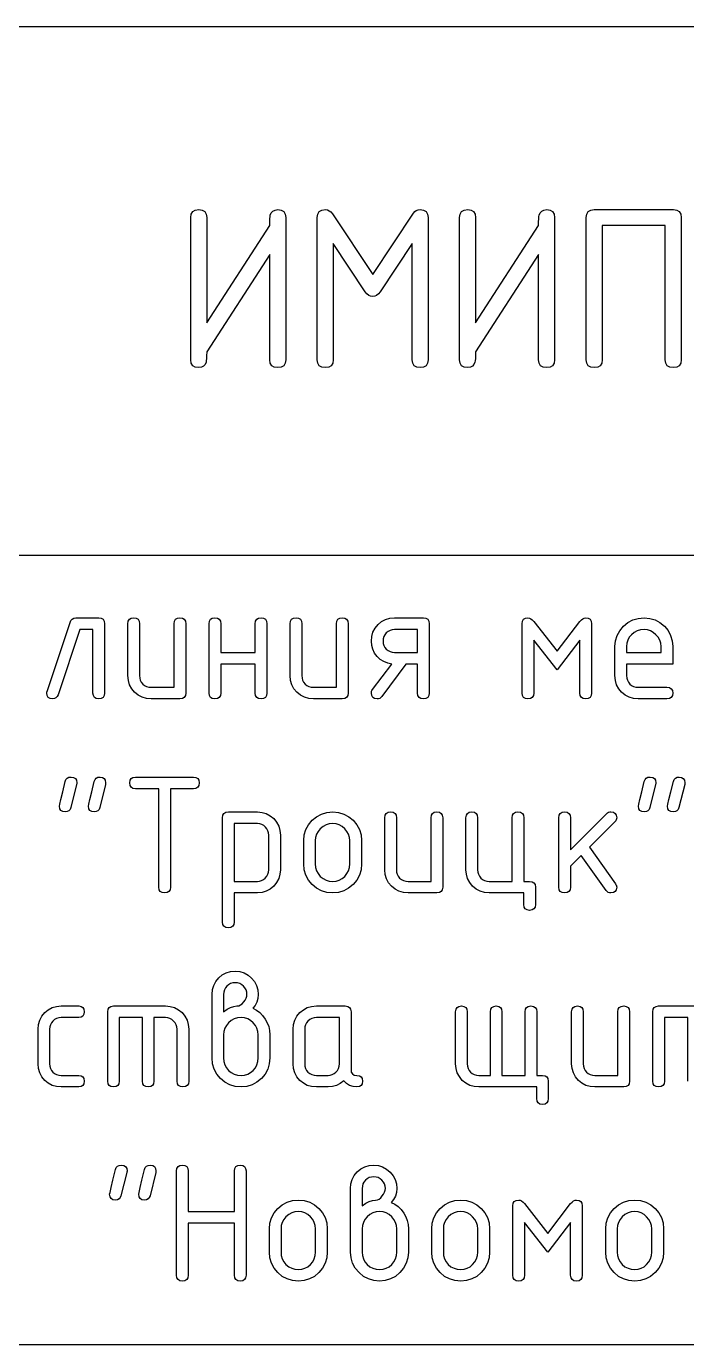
# Model space of a CAD drawing. Header units: millimetres. Extents: x 1 to 1188, y 1 to 840.
# Drawn here: x 1084.31 to 1096.83, y 35.69 to 60.71 of the extents above; entities that cross this region are included whole.
import ezdxf

# ---------------------------------------------------------------- set-up
doc = ezdxf.new("R2010")
doc.units = ezdxf.units.MM
doc.layers.add('GEOMETRY', color=7, linetype='Continuous')
doc.layers.add('TEXT_OUTLINE', color=7, linetype='Continuous')

msp = doc.modelspace()

# ---------------------------------------------------------------- linework, layer by layer
at = {"layer": 'GEOMETRY'}
for points in [[(999.815, 60.714), (1184.79, 60.714)], [(1087.425, 54.385), (1087.425, 57.086)], [(1087.728, 57.086), (1087.728, 55.085), (1088.924, 56.937)], [(1089.227, 57.086), (1089.227, 54.385)], [(1089.826, 54.385), (1089.826, 57.086)], [(1090.113, 57.157), (1090.879, 56.005), (1091.651, 57.169)], [(1091.927, 57.086), (1091.927, 54.385)], [(1092.526, 54.385), (1092.526, 57.086)], [(1092.829, 57.086), (1092.829, 55.085), (1094.025, 56.937)], [(1094.328, 57.086), (1094.328, 54.385)], [(1094.928, 54.385), (1094.928, 57.086)], [(1095.082, 57.235), (1096.581, 57.235)], [(1096.73, 57.086), (1096.73, 54.385)], [(1096.427, 54.385), (1096.427, 56.937), (1095.231, 56.937), (1095.231, 54.385)], [(1090.736, 55.675), (1090.13, 56.59), (1090.13, 54.385)], [(1091.629, 54.385), (1091.629, 56.59), (1091.017, 55.675)], [(1088.924, 54.385), (1088.924, 56.386), (1087.728, 54.534)], [(1094.025, 54.385), (1094.025, 56.386), (1092.829, 54.534)], [(999.815, 50.68), (1064.776, 50.68), (1184.79, 50.68)], [(1084.7, 48.093), (1085.136, 49.399)], [(1085.246, 49.487), (1085.681, 49.487)], [(1085.791, 49.377), (1085.791, 48.06)], [(1086.234, 48.391), (1086.234, 49.377)], [(1086.454, 49.377), (1086.454, 48.391)], [(1086.675, 48.17), (1087.11, 48.17), (1087.11, 49.377)], [(1087.331, 49.377), (1087.331, 48.06)], [(1087.773, 48.06), (1087.773, 49.377)], [(1087.994, 49.377), (1087.994, 48.831), (1088.65, 48.831), (1088.65, 49.377)], [(1088.87, 49.377), (1088.87, 48.06)], [(1089.313, 48.391), (1089.313, 49.377)], [(1089.533, 49.377), (1089.533, 48.391)], [(1089.754, 48.17), (1090.189, 48.17), (1090.189, 49.377)], [(1090.41, 49.377), (1090.41, 48.06)], [(1091.293, 49.487), (1091.839, 49.487)], [(1091.949, 49.377), (1091.949, 48.06)], [(1093.712, 48.06), (1093.712, 49.377)], [(1093.933, 49.421), (1094.374, 48.854), (1094.809, 49.421)], [(1095.03, 49.377), (1095.03, 48.06)], [(1085.571, 48.06), (1085.571, 49.267), (1085.323, 49.267), (1084.91, 48.027)], [(1091.293, 48.831), (1091.729, 48.831), (1091.729, 49.267), (1091.293, 49.267)], [(1094.374, 48.501), (1093.933, 49.063), (1093.933, 48.06)], [(1094.809, 48.06), (1094.809, 49.063), (1094.374, 48.501)], [(1095.474, 48.391), (1095.474, 48.942)], [(1095.694, 48.942), (1095.694, 48.831), (1096.35, 48.831), (1096.35, 48.942)], [(1096.571, 48.942), (1096.571, 48.611), (1095.694, 48.611)], [(1087.994, 48.611), (1087.994, 48.06)], [(1088.65, 48.06), (1088.65, 48.611), (1087.994, 48.611)], [(1090.874, 48.126), (1091.243, 48.611)], [(1091.729, 48.06), (1091.729, 48.611), (1091.508, 48.611), (1091.051, 47.994)], [(1095.694, 48.611), (1095.694, 48.391)], [(1095.915, 48.17), (1096.46, 48.17)], [(1087.221, 47.95), (1086.675, 47.95)], [(1090.299, 47.95), (1089.754, 47.95)], [(1096.46, 47.95), (1095.915, 47.95)], [(1085.26, 46.328), (1085.15, 45.887)], [(1085.811, 46.356), (1085.811, 46.328), (1085.701, 45.887)], [(1086.378, 46.466), (1087.475, 46.466)], [(1096.245, 46.328), (1096.135, 45.887)], [(1096.796, 46.356), (1096.796, 46.328), (1096.686, 45.887)], [(1086.819, 44.377), (1086.819, 46.245), (1086.378, 46.245)], [(1087.475, 46.245), (1087.04, 46.245), (1087.04, 44.377)], [(1088.14, 45.804), (1088.691, 45.804)], [(1088.029, 43.715), (1088.029, 45.694)], [(1088.25, 45.584), (1088.25, 44.487), (1088.691, 44.487)], [(1088.691, 45.584), (1088.25, 45.584)], [(1091.108, 44.708), (1091.108, 45.694)], [(1091.329, 45.694), (1091.329, 44.708)], [(1091.549, 44.487), (1091.984, 44.487), (1091.984, 45.694)], [(1092.205, 45.694), (1092.205, 44.377)], [(1092.647, 44.708), (1092.647, 45.694)], [(1092.868, 45.694), (1092.868, 44.708)], [(1093.088, 44.487), (1093.524, 44.487), (1093.524, 45.694)], [(1093.744, 45.694), (1093.744, 44.487), (1093.855, 44.487)], [(1094.409, 44.377), (1094.409, 45.694)], [(1094.629, 45.082), (1095.318, 45.777)], [(1094.629, 45.694), (1094.629, 45.082)], [(1095.472, 45.617), (1094.993, 45.137), (1095.484, 44.437)], [(1088.906, 44.708), (1088.906, 45.363)], [(1089.126, 45.363), (1089.126, 44.708)], [(1089.569, 44.818), (1089.569, 45.259)], [(1089.789, 45.259), (1089.789, 44.818)], [(1090.445, 44.818), (1090.445, 45.259)], [(1090.666, 45.259), (1090.666, 44.818)], [(1095.307, 44.311), (1094.833, 44.978), (1094.629, 44.774), (1094.629, 44.377)], [(1093.965, 44.377), (1093.965, 44.046)], [(1088.691, 44.267), (1088.25, 44.267), (1088.25, 43.715)], [(1092.095, 44.267), (1091.549, 44.267)], [(1093.744, 44.046), (1093.744, 44.267), (1093.088, 44.267)], [(1087.829, 41.135), (1087.829, 42.342)], [(1088.05, 42.342), (1088.05, 42.011)], [(1084.97, 42.121), (1085.3, 42.121)], [(1085.96, 42.121), (1086.946, 42.121)], [(1089.81, 42.121), (1090.355, 42.121)], [(1096.302, 42.121), (1097.289, 42.121)], [(1085.3, 41.901), (1084.97, 41.901)], [(1085.85, 40.694), (1085.85, 42.011)], [(1086.511, 40.694), (1086.511, 41.901), (1086.07, 41.901), (1086.07, 40.694)], [(1086.946, 41.901), (1086.726, 41.901), (1086.726, 40.694)], [(1090.245, 41.901), (1089.81, 41.901)], [(1090.245, 41.025), (1090.245, 41.901)], [(1090.466, 42.011), (1090.466, 40.914)], [(1092.451, 41.025), (1092.451, 42.011)], [(1092.671, 42.011), (1092.671, 41.025)], [(1092.892, 40.804), (1093.112, 40.804), (1093.112, 42.011)], [(1093.327, 42.011), (1093.327, 40.804), (1093.768, 40.804), (1093.768, 42.011)], [(1093.989, 42.011), (1093.989, 40.804), (1094.099, 40.804)], [(1094.652, 41.025), (1094.652, 42.011)], [(1094.873, 42.011), (1094.873, 41.025)], [(1095.093, 40.804), (1095.529, 40.804), (1095.529, 42.011)], [(1095.749, 42.011), (1095.749, 40.694)], [(1096.192, 40.694), (1096.192, 42.011)], [(1096.853, 40.694), (1096.853, 41.901), (1096.412, 41.901), (1096.412, 40.694)], [(1084.529, 41.025), (1084.529, 41.68)], [(1084.749, 41.68), (1084.749, 41.025)], [(1087.167, 40.694), (1087.167, 41.68)], [(1087.387, 41.68), (1087.387, 40.694)], [(1088.05, 41.576), (1088.05, 41.135)], [(1088.706, 41.135), (1088.706, 41.576)], [(1088.926, 41.576), (1088.926, 41.135)], [(1089.369, 41.025), (1089.369, 41.68)], [(1089.589, 41.68), (1089.589, 41.025)], [(1084.97, 40.804), (1085.3, 40.804)], [(1089.81, 40.804), (1090.03, 40.804)], [(1085.3, 40.584), (1084.97, 40.584)], [(1090.03, 40.584), (1089.81, 40.584)], [(1093.989, 40.584), (1092.892, 40.584)], [(1093.989, 40.363), (1093.989, 40.584)], [(1094.209, 40.694), (1094.209, 40.363)], [(1095.639, 40.584), (1095.093, 40.584)], [(1086.212, 38.962), (1086.102, 38.521)], [(1086.763, 38.99), (1086.763, 38.962), (1086.653, 38.521)], [(1087.157, 37.011), (1087.157, 38.99)], [(1087.378, 38.99), (1087.378, 38.218), (1088.254, 38.218), (1088.254, 38.99)], [(1088.474, 38.99), (1088.474, 37.011)], [(1090.458, 37.452), (1090.458, 38.659)], [(1090.678, 38.659), (1090.678, 38.328)], [(1093.536, 37.011), (1093.536, 38.328)], [(1093.757, 38.372), (1094.198, 37.805), (1094.633, 38.372)], [(1094.854, 38.328), (1094.854, 37.011)], [(1088.254, 37.011), (1088.254, 37.997), (1087.378, 37.997), (1087.378, 37.011)], [(1088.918, 37.452), (1088.918, 37.893)], [(1089.139, 37.893), (1089.139, 37.452)], [(1089.795, 37.452), (1089.795, 37.893)], [(1090.015, 37.893), (1090.015, 37.452)], [(1090.678, 37.893), (1090.678, 37.452)], [(1091.334, 37.452), (1091.334, 37.893)], [(1091.555, 37.893), (1091.555, 37.452)], [(1091.997, 37.452), (1091.997, 37.893)], [(1092.218, 37.893), (1092.218, 37.452)], [(1092.873, 37.452), (1092.873, 37.893)], [(1093.094, 37.893), (1093.094, 37.452)], [(1094.198, 37.452), (1093.757, 38.014), (1093.757, 37.011)], [(1094.633, 37.011), (1094.633, 38.014), (1094.198, 37.452)], [(1095.298, 37.452), (1095.298, 37.893)], [(1095.518, 37.893), (1095.518, 37.452)], [(1096.174, 37.452), (1096.174, 37.893)], [(1096.395, 37.893), (1096.395, 37.452)], [(999.815, 35.694), (1184.79, 35.694)]]:
    msp.add_lwpolyline(points, dxfattribs=at)
at = {"layer": 'TEXT_OUTLINE'}
for points in [[(1087.425, 57.086), (1087.434, 57.151), (1087.463, 57.197), (1087.511, 57.225), (1087.579, 57.235)], [(1087.579, 57.235), (1087.644, 57.225), (1087.691, 57.197), (1087.719, 57.151), (1087.728, 57.086)], [(1088.924, 56.937), (1088.925, 57.006), (1088.926, 57.062), (1088.93, 57.103), (1088.935, 57.13)], [(1088.935, 57.13), (1088.954, 57.175), (1088.984, 57.208), (1089.026, 57.228), (1089.078, 57.235)], [(1089.078, 57.235), (1089.143, 57.225), (1089.19, 57.197), (1089.218, 57.151), (1089.227, 57.086)], [(1089.826, 57.086), (1089.836, 57.151), (1089.865, 57.197), (1089.913, 57.225), (1089.981, 57.235)], [(1089.981, 57.235), (1090.018, 57.23), (1090.052, 57.215), (1090.084, 57.191), (1090.113, 57.157)], [(1091.651, 57.169), (1091.675, 57.197), (1091.704, 57.218), (1091.739, 57.231), (1091.778, 57.235)], [(1091.778, 57.235), (1091.843, 57.225), (1091.889, 57.197), (1091.917, 57.151), (1091.927, 57.086)], [(1092.526, 57.086), (1092.536, 57.151), (1092.564, 57.197), (1092.613, 57.225), (1092.68, 57.235)], [(1092.68, 57.235), (1092.745, 57.225), (1092.792, 57.197), (1092.82, 57.151), (1092.829, 57.086)], [(1094.025, 56.937), (1094.026, 57.006), (1094.028, 57.062), (1094.031, 57.103), (1094.036, 57.13)], [(1094.036, 57.13), (1094.055, 57.175), (1094.086, 57.208), (1094.127, 57.228), (1094.18, 57.235)], [(1094.18, 57.235), (1094.245, 57.225), (1094.291, 57.197), (1094.319, 57.151), (1094.328, 57.086)], [(1094.928, 57.086), (1094.937, 57.151), (1094.966, 57.197), (1095.014, 57.225), (1095.082, 57.235)], [(1096.581, 57.235), (1096.646, 57.225), (1096.693, 57.197), (1096.721, 57.151), (1096.73, 57.086)], [(1090.879, 55.587), (1090.839, 55.592), (1090.802, 55.608), (1090.767, 55.636), (1090.736, 55.675)], [(1091.017, 55.675), (1090.985, 55.636), (1090.952, 55.608), (1090.916, 55.592), (1090.879, 55.587)], [(1087.579, 54.236), (1087.511, 54.245), (1087.463, 54.273), (1087.434, 54.32), (1087.425, 54.385)], [(1087.717, 54.341), (1087.697, 54.295), (1087.668, 54.262), (1087.629, 54.243), (1087.579, 54.236)], [(1087.728, 54.534), (1087.727, 54.463), (1087.725, 54.408), (1087.721, 54.367), (1087.717, 54.341)], [(1089.078, 54.236), (1089.011, 54.245), (1088.962, 54.273), (1088.934, 54.32), (1088.924, 54.385)], [(1089.227, 54.385), (1089.218, 54.32), (1089.19, 54.273), (1089.143, 54.245), (1089.078, 54.236)], [(1089.981, 54.236), (1089.913, 54.245), (1089.865, 54.273), (1089.836, 54.32), (1089.826, 54.385)], [(1090.13, 54.385), (1090.12, 54.32), (1090.092, 54.273), (1090.046, 54.245), (1089.981, 54.236)], [(1091.778, 54.236), (1091.713, 54.245), (1091.666, 54.273), (1091.638, 54.32), (1091.629, 54.385)], [(1091.927, 54.385), (1091.917, 54.32), (1091.889, 54.273), (1091.843, 54.245), (1091.778, 54.236)], [(1092.68, 54.236), (1092.613, 54.245), (1092.564, 54.273), (1092.536, 54.32), (1092.526, 54.385)], [(1092.818, 54.341), (1092.799, 54.295), (1092.769, 54.262), (1092.73, 54.243), (1092.68, 54.236)], [(1092.829, 54.534), (1092.828, 54.463), (1092.826, 54.408), (1092.823, 54.367), (1092.818, 54.341)], [(1094.18, 54.236), (1094.112, 54.245), (1094.064, 54.273), (1094.035, 54.32), (1094.025, 54.385)], [(1094.328, 54.385), (1094.319, 54.32), (1094.291, 54.273), (1094.245, 54.245), (1094.18, 54.236)], [(1095.082, 54.236), (1095.014, 54.245), (1094.966, 54.273), (1094.937, 54.32), (1094.928, 54.385)], [(1095.231, 54.385), (1095.222, 54.32), (1095.194, 54.273), (1095.147, 54.245), (1095.082, 54.236)], [(1096.581, 54.236), (1096.514, 54.245), (1096.465, 54.273), (1096.437, 54.32), (1096.427, 54.385)], [(1096.73, 54.385), (1096.721, 54.32), (1096.693, 54.273), (1096.646, 54.245), (1096.581, 54.236)], [(1085.136, 49.399), (1085.153, 49.437), (1085.177, 49.465), (1085.208, 49.482), (1085.246, 49.487)], [(1085.681, 49.487), (1085.729, 49.48), (1085.764, 49.46), (1085.785, 49.425), (1085.791, 49.377)], [(1086.234, 49.377), (1086.241, 49.425), (1086.261, 49.46), (1086.296, 49.48), (1086.344, 49.487)], [(1086.344, 49.487), (1086.392, 49.48), (1086.427, 49.46), (1086.447, 49.425), (1086.454, 49.377)], [(1087.11, 49.377), (1087.117, 49.425), (1087.138, 49.46), (1087.172, 49.48), (1087.221, 49.487)], [(1087.221, 49.487), (1087.269, 49.48), (1087.303, 49.46), (1087.324, 49.425), (1087.331, 49.377)], [(1087.773, 49.377), (1087.78, 49.425), (1087.801, 49.46), (1087.835, 49.48), (1087.884, 49.487)], [(1087.884, 49.487), (1087.932, 49.48), (1087.966, 49.46), (1087.987, 49.425), (1087.994, 49.377)], [(1088.65, 49.377), (1088.657, 49.425), (1088.677, 49.46), (1088.711, 49.48), (1088.76, 49.487)], [(1088.76, 49.487), (1088.808, 49.48), (1088.843, 49.46), (1088.863, 49.425), (1088.87, 49.377)], [(1089.313, 49.377), (1089.319, 49.425), (1089.34, 49.46), (1089.374, 49.48), (1089.423, 49.487)], [(1089.423, 49.487), (1089.471, 49.48), (1089.505, 49.46), (1089.526, 49.425), (1089.533, 49.377)], [(1090.189, 49.377), (1090.196, 49.425), (1090.216, 49.46), (1090.251, 49.48), (1090.299, 49.487)], [(1090.299, 49.487), (1090.347, 49.48), (1090.382, 49.46), (1090.403, 49.425), (1090.41, 49.377)], [(1090.852, 49.046), (1090.86, 49.136), (1090.883, 49.218), (1090.923, 49.293), (1090.979, 49.361)], [(1090.979, 49.361), (1091.046, 49.416), (1091.12, 49.456), (1091.203, 49.479), (1091.293, 49.487)], [(1091.839, 49.487), (1091.887, 49.48), (1091.921, 49.46), (1091.942, 49.425), (1091.949, 49.377)], [(1093.712, 49.377), (1093.719, 49.425), (1093.74, 49.46), (1093.774, 49.48), (1093.823, 49.487)], [(1093.823, 49.487), (1093.85, 49.483), (1093.877, 49.471), (1093.905, 49.45), (1093.933, 49.421)], [(1094.809, 49.421), (1094.836, 49.45), (1094.864, 49.471), (1094.892, 49.483), (1094.92, 49.487)], [(1094.92, 49.487), (1094.968, 49.48), (1095.002, 49.46), (1095.023, 49.425), (1095.03, 49.377)], [(1095.474, 48.942), (1095.483, 49.05), (1095.513, 49.151), (1095.563, 49.243), (1095.633, 49.328)], [(1095.633, 49.328), (1095.718, 49.397), (1095.811, 49.447), (1095.913, 49.477), (1096.025, 49.487)], [(1096.025, 49.487), (1096.136, 49.477), (1096.237, 49.447), (1096.328, 49.397), (1096.411, 49.328)], [(1096.411, 49.328), (1096.48, 49.245), (1096.53, 49.154), (1096.56, 49.053), (1096.571, 48.942)], [(1090.962, 48.754), (1090.914, 48.82), (1090.879, 48.891), (1090.859, 48.966), (1090.852, 49.046)], [(1091.133, 49.201), (1091.106, 49.168), (1091.087, 49.131), (1091.076, 49.091), (1091.073, 49.046)], [(1091.073, 49.046), (1091.076, 49.004), (1091.087, 48.964), (1091.106, 48.927), (1091.133, 48.892)], [(1091.293, 49.267), (1091.248, 49.263), (1091.206, 49.25), (1091.168, 49.23), (1091.133, 49.201)], [(1095.788, 49.168), (1095.746, 49.118), (1095.717, 49.064), (1095.7, 49.005), (1095.694, 48.942)], [(1096.025, 49.267), (1095.958, 49.261), (1095.897, 49.242), (1095.84, 49.211), (1095.788, 49.168)], [(1096.251, 49.168), (1096.201, 49.211), (1096.147, 49.242), (1096.088, 49.261), (1096.025, 49.267)], [(1096.35, 48.942), (1096.344, 49.005), (1096.325, 49.064), (1096.294, 49.118), (1096.251, 49.168)], [(1091.133, 48.892), (1091.168, 48.865), (1091.206, 48.846), (1091.248, 48.835), (1091.293, 48.831)], [(1091.243, 48.611), (1091.162, 48.628), (1091.087, 48.657), (1091.021, 48.7), (1090.962, 48.754)], [(1086.361, 48.076), (1086.305, 48.143), (1086.265, 48.218), (1086.242, 48.3), (1086.234, 48.391)], [(1086.454, 48.391), (1086.458, 48.345), (1086.469, 48.303), (1086.488, 48.265), (1086.515, 48.231)], [(1089.439, 48.076), (1089.384, 48.143), (1089.344, 48.218), (1089.32, 48.3), (1089.313, 48.391)], [(1089.533, 48.391), (1089.537, 48.345), (1089.548, 48.303), (1089.567, 48.265), (1089.594, 48.231)], [(1095.6, 48.076), (1095.545, 48.143), (1095.505, 48.218), (1095.481, 48.3), (1095.474, 48.391)], [(1095.694, 48.391), (1095.698, 48.345), (1095.709, 48.303), (1095.728, 48.265), (1095.755, 48.231)], [(1084.695, 48.06), (1084.695, 48.07), (1084.696, 48.078), (1084.697, 48.086), (1084.7, 48.093)], [(1084.805, 47.95), (1084.756, 47.956), (1084.722, 47.977), (1084.701, 48.011), (1084.695, 48.06)], [(1085.681, 47.95), (1085.633, 47.956), (1085.598, 47.977), (1085.578, 48.011), (1085.571, 48.06)], [(1085.791, 48.06), (1085.785, 48.011), (1085.764, 47.977), (1085.729, 47.956), (1085.681, 47.95)], [(1086.675, 47.95), (1086.585, 47.957), (1086.502, 47.981), (1086.428, 48.02), (1086.361, 48.076)], [(1086.515, 48.231), (1086.55, 48.204), (1086.588, 48.185), (1086.629, 48.174), (1086.675, 48.17)], [(1087.331, 48.06), (1087.324, 48.011), (1087.303, 47.977), (1087.269, 47.956), (1087.221, 47.95)], [(1087.884, 47.95), (1087.835, 47.956), (1087.801, 47.977), (1087.78, 48.011), (1087.773, 48.06)], [(1087.994, 48.06), (1087.987, 48.011), (1087.966, 47.977), (1087.932, 47.956), (1087.884, 47.95)], [(1088.76, 47.95), (1088.711, 47.956), (1088.677, 47.977), (1088.657, 48.011), (1088.65, 48.06)], [(1088.87, 48.06), (1088.863, 48.011), (1088.843, 47.977), (1088.808, 47.956), (1088.76, 47.95)], [(1089.754, 47.95), (1089.663, 47.957), (1089.581, 47.981), (1089.506, 48.02), (1089.439, 48.076)], [(1089.594, 48.231), (1089.628, 48.204), (1089.667, 48.185), (1089.708, 48.174), (1089.754, 48.17)], [(1090.41, 48.06), (1090.403, 48.011), (1090.382, 47.977), (1090.347, 47.956), (1090.299, 47.95)], [(1090.852, 48.06), (1090.853, 48.078), (1090.857, 48.095), (1090.864, 48.111), (1090.874, 48.126)], [(1090.962, 47.95), (1090.914, 47.956), (1090.879, 47.977), (1090.859, 48.011), (1090.852, 48.06)], [(1091.839, 47.95), (1091.79, 47.956), (1091.756, 47.977), (1091.735, 48.011), (1091.729, 48.06)], [(1091.949, 48.06), (1091.942, 48.011), (1091.921, 47.977), (1091.887, 47.956), (1091.839, 47.95)], [(1093.823, 47.95), (1093.774, 47.956), (1093.74, 47.977), (1093.719, 48.011), (1093.712, 48.06)], [(1093.933, 48.06), (1093.926, 48.011), (1093.905, 47.977), (1093.871, 47.956), (1093.823, 47.95)], [(1094.92, 47.95), (1094.871, 47.956), (1094.837, 47.977), (1094.816, 48.011), (1094.809, 48.06)], [(1095.03, 48.06), (1095.023, 48.011), (1095.002, 47.977), (1094.968, 47.956), (1094.92, 47.95)], [(1095.915, 47.95), (1095.824, 47.957), (1095.742, 47.981), (1095.667, 48.02), (1095.6, 48.076)], [(1095.755, 48.231), (1095.789, 48.204), (1095.827, 48.185), (1095.869, 48.174), (1095.915, 48.17)], [(1096.46, 48.17), (1096.508, 48.163), (1096.543, 48.142), (1096.564, 48.108), (1096.571, 48.06)], [(1096.571, 48.06), (1096.564, 48.011), (1096.543, 47.977), (1096.508, 47.956), (1096.46, 47.95)], [(1084.91, 48.027), (1084.892, 47.993), (1084.869, 47.969), (1084.84, 47.954), (1084.805, 47.95)], [(1091.051, 47.994), (1091.032, 47.974), (1091.012, 47.96), (1090.988, 47.952), (1090.962, 47.95)], [(1084.935, 45.915), (1084.941, 45.95), (1084.962, 46.04), (1084.996, 46.184), (1085.045, 46.383)], [(1085.045, 46.383), (1085.059, 46.419), (1085.083, 46.445), (1085.115, 46.461), (1085.155, 46.466)], [(1085.155, 46.466), (1085.203, 46.459), (1085.238, 46.438), (1085.258, 46.404), (1085.265, 46.356)], [(1085.265, 46.356), (1085.265, 46.349), (1085.264, 46.343), (1085.262, 46.336), (1085.26, 46.328)], [(1085.486, 45.915), (1085.493, 45.95), (1085.513, 46.04), (1085.547, 46.184), (1085.596, 46.383)], [(1085.596, 46.383), (1085.611, 46.419), (1085.634, 46.445), (1085.666, 46.461), (1085.706, 46.466)], [(1085.706, 46.466), (1085.752, 46.459), (1085.784, 46.438), (1085.804, 46.404), (1085.811, 46.356)], [(1086.268, 46.356), (1086.275, 46.404), (1086.295, 46.438), (1086.33, 46.459), (1086.378, 46.466)], [(1086.378, 46.245), (1086.33, 46.252), (1086.295, 46.273), (1086.275, 46.307), (1086.268, 46.356)], [(1087.475, 46.466), (1087.523, 46.459), (1087.558, 46.438), (1087.578, 46.404), (1087.585, 46.356)], [(1087.585, 46.356), (1087.578, 46.307), (1087.558, 46.273), (1087.523, 46.252), (1087.475, 46.245)], [(1095.92, 45.915), (1095.927, 45.95), (1095.947, 46.04), (1095.982, 46.184), (1096.03, 46.383)], [(1096.03, 46.383), (1096.045, 46.419), (1096.068, 46.445), (1096.1, 46.461), (1096.141, 46.466)], [(1096.141, 46.466), (1096.189, 46.459), (1096.223, 46.438), (1096.244, 46.404), (1096.251, 46.356)], [(1096.251, 46.356), (1096.25, 46.349), (1096.249, 46.343), (1096.247, 46.336), (1096.245, 46.328)], [(1096.471, 45.915), (1096.478, 45.95), (1096.498, 46.04), (1096.533, 46.184), (1096.582, 46.383)], [(1096.582, 46.383), (1096.596, 46.419), (1096.62, 46.445), (1096.651, 46.461), (1096.692, 46.466)], [(1096.692, 46.466), (1096.737, 46.459), (1096.77, 46.438), (1096.79, 46.404), (1096.796, 46.356)], [(1085.045, 45.804), (1084.996, 45.811), (1084.962, 45.832), (1084.941, 45.866), (1084.935, 45.915)], [(1085.15, 45.887), (1085.137, 45.851), (1085.115, 45.825), (1085.084, 45.81), (1085.045, 45.804)], [(1085.596, 45.804), (1085.547, 45.811), (1085.513, 45.832), (1085.493, 45.866), (1085.486, 45.915)], [(1085.701, 45.887), (1085.686, 45.851), (1085.663, 45.825), (1085.633, 45.81), (1085.596, 45.804)], [(1088.029, 45.694), (1088.036, 45.742), (1088.056, 45.777), (1088.091, 45.797), (1088.14, 45.804)], [(1088.691, 45.804), (1088.778, 45.796), (1088.859, 45.773), (1088.932, 45.733), (1088.999, 45.678)], [(1089.729, 45.645), (1089.813, 45.714), (1089.906, 45.764), (1090.009, 45.794), (1090.12, 45.804)], [(1090.12, 45.804), (1090.231, 45.794), (1090.332, 45.764), (1090.424, 45.714), (1090.506, 45.645)], [(1091.108, 45.694), (1091.115, 45.742), (1091.135, 45.777), (1091.17, 45.797), (1091.218, 45.804)], [(1091.218, 45.804), (1091.266, 45.797), (1091.301, 45.777), (1091.322, 45.742), (1091.329, 45.694)], [(1091.984, 45.694), (1091.991, 45.742), (1092.012, 45.777), (1092.046, 45.797), (1092.095, 45.804)], [(1092.095, 45.804), (1092.143, 45.797), (1092.177, 45.777), (1092.198, 45.742), (1092.205, 45.694)], [(1092.647, 45.694), (1092.654, 45.742), (1092.675, 45.777), (1092.709, 45.797), (1092.758, 45.804)], [(1092.758, 45.804), (1092.806, 45.797), (1092.84, 45.777), (1092.861, 45.742), (1092.868, 45.694)], [(1093.524, 45.694), (1093.531, 45.742), (1093.551, 45.777), (1093.585, 45.797), (1093.634, 45.804)], [(1093.634, 45.804), (1093.682, 45.797), (1093.717, 45.777), (1093.737, 45.742), (1093.744, 45.694)], [(1094.409, 45.694), (1094.415, 45.742), (1094.436, 45.777), (1094.47, 45.797), (1094.519, 45.804)], [(1094.519, 45.804), (1094.567, 45.797), (1094.601, 45.777), (1094.622, 45.742), (1094.629, 45.694)], [(1095.318, 45.777), (1095.335, 45.789), (1095.354, 45.797), (1095.374, 45.803), (1095.395, 45.804)], [(1095.395, 45.804), (1095.443, 45.797), (1095.478, 45.777), (1095.499, 45.742), (1095.506, 45.694)], [(1096.03, 45.804), (1095.982, 45.811), (1095.947, 45.832), (1095.927, 45.866), (1095.92, 45.915)], [(1096.135, 45.887), (1096.122, 45.851), (1096.1, 45.825), (1096.07, 45.81), (1096.03, 45.804)], [(1096.582, 45.804), (1096.533, 45.811), (1096.498, 45.832), (1096.478, 45.866), (1096.471, 45.915)], [(1096.686, 45.887), (1096.671, 45.851), (1096.649, 45.825), (1096.619, 45.81), (1096.582, 45.804)], [(1088.845, 45.518), (1088.812, 45.547), (1088.776, 45.567), (1088.735, 45.58), (1088.691, 45.584)], [(1088.999, 45.678), (1089.055, 45.61), (1089.094, 45.535), (1089.118, 45.453), (1089.126, 45.363)], [(1089.569, 45.259), (1089.579, 45.367), (1089.608, 45.468), (1089.658, 45.56), (1089.729, 45.645)], [(1090.12, 45.584), (1090.053, 45.578), (1089.992, 45.559), (1089.935, 45.528), (1089.883, 45.485)], [(1090.346, 45.485), (1090.296, 45.528), (1090.242, 45.559), (1090.183, 45.578), (1090.12, 45.584)], [(1090.506, 45.645), (1090.575, 45.562), (1090.625, 45.471), (1090.656, 45.37), (1090.666, 45.259)], [(1095.506, 45.694), (1095.503, 45.672), (1095.497, 45.653), (1095.487, 45.634), (1095.472, 45.617)], [(1088.906, 45.363), (1088.902, 45.408), (1088.89, 45.448), (1088.871, 45.485), (1088.845, 45.518)], [(1089.883, 45.485), (1089.841, 45.435), (1089.812, 45.381), (1089.795, 45.322), (1089.789, 45.259)], [(1090.445, 45.259), (1090.439, 45.322), (1090.42, 45.381), (1090.389, 45.435), (1090.346, 45.485)], [(1089.729, 44.426), (1089.658, 44.511), (1089.608, 44.604), (1089.579, 44.706), (1089.569, 44.818)], [(1089.789, 44.818), (1089.795, 44.751), (1089.812, 44.689), (1089.841, 44.633), (1089.883, 44.581)], [(1090.346, 44.581), (1090.389, 44.633), (1090.42, 44.689), (1090.439, 44.751), (1090.445, 44.818)], [(1090.666, 44.818), (1090.656, 44.706), (1090.625, 44.604), (1090.575, 44.511), (1090.506, 44.426)], [(1088.691, 44.487), (1088.733, 44.491), (1088.771, 44.502), (1088.807, 44.521), (1088.84, 44.548)], [(1088.84, 44.548), (1088.869, 44.582), (1088.889, 44.62), (1088.902, 44.662), (1088.906, 44.708)], [(1089.126, 44.708), (1089.118, 44.62), (1089.094, 44.538), (1089.055, 44.463), (1088.999, 44.393)], [(1089.883, 44.581), (1089.935, 44.539), (1089.992, 44.51), (1090.053, 44.493), (1090.12, 44.487)], [(1090.12, 44.487), (1090.183, 44.493), (1090.242, 44.51), (1090.296, 44.539), (1090.346, 44.581)], [(1091.235, 44.393), (1091.179, 44.46), (1091.139, 44.535), (1091.116, 44.617), (1091.108, 44.708)], [(1091.329, 44.708), (1091.332, 44.662), (1091.343, 44.62), (1091.362, 44.582), (1091.389, 44.548)], [(1091.389, 44.548), (1091.424, 44.521), (1091.462, 44.502), (1091.503, 44.491), (1091.549, 44.487)], [(1092.774, 44.393), (1092.718, 44.463), (1092.679, 44.538), (1092.655, 44.62), (1092.647, 44.708)], [(1092.868, 44.708), (1092.872, 44.662), (1092.883, 44.62), (1092.902, 44.582), (1092.929, 44.548)], [(1092.929, 44.548), (1092.963, 44.521), (1093.001, 44.502), (1093.043, 44.491), (1093.088, 44.487)], [(1086.929, 44.267), (1086.881, 44.273), (1086.846, 44.294), (1086.826, 44.328), (1086.819, 44.377)], [(1087.04, 44.377), (1087.033, 44.328), (1087.012, 44.294), (1086.978, 44.273), (1086.929, 44.267)], [(1088.999, 44.393), (1088.932, 44.337), (1088.859, 44.298), (1088.778, 44.274), (1088.691, 44.267)], [(1090.12, 44.267), (1090.009, 44.276), (1089.906, 44.306), (1089.813, 44.356), (1089.729, 44.426)], [(1090.506, 44.426), (1090.421, 44.356), (1090.329, 44.306), (1090.228, 44.276), (1090.12, 44.267)], [(1091.549, 44.267), (1091.459, 44.274), (1091.376, 44.298), (1091.302, 44.337), (1091.235, 44.393)], [(1092.205, 44.377), (1092.198, 44.328), (1092.177, 44.294), (1092.143, 44.273), (1092.095, 44.267)], [(1093.088, 44.267), (1092.998, 44.274), (1092.916, 44.298), (1092.841, 44.337), (1092.774, 44.393)], [(1093.855, 44.487), (1093.903, 44.48), (1093.937, 44.459), (1093.958, 44.425), (1093.965, 44.377)], [(1094.519, 44.267), (1094.47, 44.273), (1094.436, 44.294), (1094.415, 44.328), (1094.409, 44.377)], [(1094.629, 44.377), (1094.622, 44.328), (1094.601, 44.294), (1094.567, 44.273), (1094.519, 44.267)], [(1095.395, 44.267), (1095.369, 44.269), (1095.346, 44.277), (1095.325, 44.291), (1095.307, 44.311)], [(1095.506, 44.377), (1095.499, 44.328), (1095.478, 44.294), (1095.443, 44.273), (1095.395, 44.267)], [(1095.484, 44.437), (1095.493, 44.423), (1095.5, 44.408), (1095.504, 44.393), (1095.506, 44.377)], [(1093.855, 43.936), (1093.806, 43.943), (1093.772, 43.964), (1093.751, 43.998), (1093.744, 44.046)], [(1093.965, 44.046), (1093.958, 43.998), (1093.937, 43.964), (1093.903, 43.943), (1093.855, 43.936)], [(1088.14, 43.605), (1088.091, 43.612), (1088.056, 43.633), (1088.036, 43.667), (1088.029, 43.715)], [(1088.25, 43.715), (1088.243, 43.667), (1088.222, 43.633), (1088.188, 43.612), (1088.14, 43.605)], [(1087.829, 42.342), (1087.837, 42.431), (1087.861, 42.513), (1087.9, 42.588), (1087.956, 42.656)], [(1087.956, 42.656), (1088.023, 42.711), (1088.098, 42.751), (1088.18, 42.775), (1088.27, 42.783)], [(1088.27, 42.562), (1088.225, 42.558), (1088.183, 42.546), (1088.145, 42.525), (1088.11, 42.496)], [(1088.27, 42.783), (1088.358, 42.775), (1088.438, 42.75), (1088.512, 42.708), (1088.579, 42.651)], [(1088.425, 42.496), (1088.392, 42.525), (1088.355, 42.546), (1088.315, 42.558), (1088.27, 42.562)], [(1088.579, 42.651), (1088.634, 42.583), (1088.674, 42.51), (1088.698, 42.429), (1088.706, 42.342)], [(1088.11, 42.496), (1088.083, 42.463), (1088.065, 42.427), (1088.053, 42.386), (1088.05, 42.342)], [(1088.491, 42.342), (1088.487, 42.386), (1088.474, 42.427), (1088.453, 42.463), (1088.425, 42.496)], [(1088.43, 42.199), (1088.456, 42.234), (1088.475, 42.27), (1088.487, 42.306), (1088.491, 42.342)], [(1088.706, 42.342), (1088.699, 42.263), (1088.679, 42.193), (1088.646, 42.131), (1088.601, 42.077)], [(1084.655, 41.995), (1084.722, 42.05), (1084.797, 42.09), (1084.879, 42.113), (1084.97, 42.121)], [(1085.3, 42.121), (1085.346, 42.114), (1085.379, 42.094), (1085.398, 42.059), (1085.405, 42.011)], [(1085.85, 42.011), (1085.856, 42.059), (1085.877, 42.094), (1085.911, 42.114), (1085.96, 42.121)], [(1086.946, 42.121), (1087.036, 42.113), (1087.118, 42.09), (1087.193, 42.05), (1087.261, 41.995)], [(1088.05, 42.011), (1088.117, 42.059), (1088.182, 42.094), (1088.244, 42.114), (1088.303, 42.121)], [(1088.303, 42.121), (1088.338, 42.126), (1088.37, 42.14), (1088.401, 42.164), (1088.43, 42.199)], [(1088.601, 42.077), (1088.671, 42.041), (1088.734, 41.996), (1088.79, 41.94), (1088.838, 41.873)], [(1089.495, 41.995), (1089.562, 42.05), (1089.637, 42.09), (1089.719, 42.113), (1089.81, 42.121)], [(1090.355, 42.121), (1090.403, 42.114), (1090.438, 42.094), (1090.459, 42.059), (1090.466, 42.011)], [(1092.451, 42.011), (1092.458, 42.059), (1092.478, 42.094), (1092.512, 42.114), (1092.561, 42.121)], [(1092.561, 42.121), (1092.609, 42.114), (1092.644, 42.094), (1092.664, 42.059), (1092.671, 42.011)], [(1093.112, 42.011), (1093.119, 42.059), (1093.139, 42.094), (1093.174, 42.114), (1093.222, 42.121)], [(1093.222, 42.121), (1093.268, 42.114), (1093.301, 42.094), (1093.321, 42.059), (1093.327, 42.011)], [(1093.768, 42.011), (1093.775, 42.059), (1093.795, 42.094), (1093.83, 42.114), (1093.878, 42.121)], [(1093.878, 42.121), (1093.926, 42.114), (1093.961, 42.094), (1093.982, 42.059), (1093.989, 42.011)], [(1094.652, 42.011), (1094.659, 42.059), (1094.68, 42.094), (1094.714, 42.114), (1094.763, 42.121)], [(1094.763, 42.121), (1094.811, 42.114), (1094.845, 42.094), (1094.866, 42.059), (1094.873, 42.011)], [(1095.529, 42.011), (1095.536, 42.059), (1095.556, 42.094), (1095.59, 42.114), (1095.639, 42.121)], [(1095.639, 42.121), (1095.687, 42.114), (1095.721, 42.094), (1095.742, 42.059), (1095.749, 42.011)], [(1096.192, 42.011), (1096.198, 42.059), (1096.219, 42.094), (1096.253, 42.114), (1096.302, 42.121)], [(1084.529, 41.68), (1084.536, 41.77), (1084.56, 41.852), (1084.6, 41.927), (1084.655, 41.995)], [(1084.81, 41.835), (1084.783, 41.802), (1084.764, 41.765), (1084.753, 41.725), (1084.749, 41.68)], [(1084.97, 41.901), (1084.924, 41.897), (1084.882, 41.884), (1084.844, 41.864), (1084.81, 41.835)], [(1085.405, 42.011), (1085.398, 41.963), (1085.379, 41.928), (1085.346, 41.908), (1085.3, 41.901)], [(1087.101, 41.835), (1087.068, 41.864), (1087.031, 41.884), (1086.991, 41.897), (1086.946, 41.901)], [(1087.167, 41.68), (1087.163, 41.725), (1087.15, 41.765), (1087.13, 41.802), (1087.101, 41.835)], [(1087.261, 41.995), (1087.316, 41.927), (1087.356, 41.852), (1087.379, 41.77), (1087.387, 41.68)], [(1088.143, 41.802), (1088.102, 41.752), (1088.073, 41.698), (1088.055, 41.639), (1088.05, 41.576)], [(1088.38, 41.901), (1088.314, 41.895), (1088.252, 41.876), (1088.195, 41.845), (1088.143, 41.802)], [(1088.612, 41.802), (1088.562, 41.845), (1088.507, 41.876), (1088.446, 41.895), (1088.38, 41.901)], [(1088.706, 41.576), (1088.7, 41.639), (1088.682, 41.698), (1088.653, 41.752), (1088.612, 41.802)], [(1088.838, 41.873), (1088.876, 41.803), (1088.904, 41.73), (1088.92, 41.654), (1088.926, 41.576)], [(1089.369, 41.68), (1089.376, 41.77), (1089.4, 41.852), (1089.44, 41.927), (1089.495, 41.995)], [(1089.65, 41.835), (1089.623, 41.802), (1089.604, 41.765), (1089.593, 41.725), (1089.589, 41.68)], [(1089.81, 41.901), (1089.764, 41.897), (1089.722, 41.884), (1089.684, 41.864), (1089.65, 41.835)], [(1087.989, 40.743), (1087.919, 40.828), (1087.869, 40.921), (1087.839, 41.023), (1087.829, 41.135)], [(1088.05, 41.135), (1088.055, 41.068), (1088.073, 41.006), (1088.102, 40.95), (1088.143, 40.898)], [(1088.612, 40.898), (1088.653, 40.95), (1088.682, 41.006), (1088.7, 41.068), (1088.706, 41.135)], [(1088.926, 41.135), (1088.916, 41.023), (1088.886, 40.921), (1088.836, 40.828), (1088.766, 40.743)], [(1084.655, 40.71), (1084.6, 40.777), (1084.56, 40.852), (1084.536, 40.934), (1084.529, 41.025)], [(1084.749, 41.025), (1084.753, 40.979), (1084.764, 40.937), (1084.783, 40.899), (1084.81, 40.865)], [(1084.81, 40.865), (1084.844, 40.838), (1084.882, 40.819), (1084.924, 40.808), (1084.97, 40.804)], [(1085.3, 40.804), (1085.346, 40.797), (1085.379, 40.776), (1085.398, 40.742), (1085.405, 40.694)], [(1088.143, 40.898), (1088.195, 40.856), (1088.252, 40.827), (1088.314, 40.81), (1088.38, 40.804)], [(1088.38, 40.804), (1088.446, 40.81), (1088.507, 40.827), (1088.562, 40.856), (1088.612, 40.898)], [(1089.495, 40.71), (1089.44, 40.777), (1089.4, 40.852), (1089.376, 40.934), (1089.369, 41.025)], [(1089.589, 41.025), (1089.593, 40.979), (1089.604, 40.937), (1089.623, 40.899), (1089.65, 40.865)], [(1089.65, 40.865), (1089.684, 40.838), (1089.722, 40.819), (1089.764, 40.808), (1089.81, 40.804)], [(1090.03, 40.804), (1090.072, 40.808), (1090.111, 40.819), (1090.146, 40.838), (1090.179, 40.865)], [(1090.179, 40.865), (1090.208, 40.899), (1090.228, 40.937), (1090.241, 40.979), (1090.245, 41.025)], [(1090.466, 40.914), (1090.472, 40.866), (1090.493, 40.831), (1090.527, 40.811), (1090.576, 40.804)], [(1090.576, 40.804), (1090.624, 40.797), (1090.658, 40.776), (1090.679, 40.742), (1090.686, 40.694)], [(1092.578, 40.71), (1092.522, 40.78), (1092.482, 40.855), (1092.459, 40.937), (1092.451, 41.025)], [(1092.671, 41.025), (1092.675, 40.979), (1092.686, 40.937), (1092.705, 40.899), (1092.732, 40.865)], [(1092.732, 40.865), (1092.767, 40.838), (1092.805, 40.819), (1092.846, 40.808), (1092.892, 40.804)], [(1094.099, 40.804), (1094.147, 40.797), (1094.181, 40.776), (1094.202, 40.742), (1094.209, 40.694)], [(1094.779, 40.71), (1094.723, 40.777), (1094.684, 40.852), (1094.66, 40.934), (1094.652, 41.025)], [(1094.873, 41.025), (1094.876, 40.979), (1094.888, 40.937), (1094.907, 40.899), (1094.933, 40.865)], [(1094.933, 40.865), (1094.968, 40.838), (1095.006, 40.819), (1095.048, 40.808), (1095.093, 40.804)], [(1084.97, 40.584), (1084.879, 40.591), (1084.797, 40.615), (1084.722, 40.654), (1084.655, 40.71)], [(1085.405, 40.694), (1085.398, 40.645), (1085.379, 40.611), (1085.346, 40.59), (1085.3, 40.584)], [(1085.96, 40.584), (1085.911, 40.59), (1085.877, 40.611), (1085.856, 40.645), (1085.85, 40.694)], [(1086.07, 40.694), (1086.063, 40.645), (1086.042, 40.611), (1086.008, 40.59), (1085.96, 40.584)], [(1086.621, 40.584), (1086.573, 40.59), (1086.538, 40.611), (1086.518, 40.645), (1086.511, 40.694)], [(1086.726, 40.694), (1086.719, 40.645), (1086.699, 40.611), (1086.667, 40.59), (1086.621, 40.584)], [(1087.277, 40.584), (1087.229, 40.59), (1087.194, 40.611), (1087.174, 40.645), (1087.167, 40.694)], [(1087.387, 40.694), (1087.38, 40.645), (1087.36, 40.611), (1087.325, 40.59), (1087.277, 40.584)], [(1088.38, 40.584), (1088.269, 40.593), (1088.167, 40.623), (1088.073, 40.673), (1087.989, 40.743)], [(1088.766, 40.743), (1088.682, 40.673), (1088.589, 40.623), (1088.489, 40.593), (1088.38, 40.584)], [(1089.81, 40.584), (1089.719, 40.591), (1089.637, 40.615), (1089.562, 40.654), (1089.495, 40.71)], [(1090.328, 40.699), (1090.263, 40.649), (1090.192, 40.612), (1090.115, 40.591), (1090.03, 40.584)], [(1090.576, 40.584), (1090.504, 40.591), (1090.439, 40.612), (1090.38, 40.649), (1090.328, 40.699)], [(1090.686, 40.694), (1090.679, 40.645), (1090.658, 40.611), (1090.624, 40.59), (1090.576, 40.584)], [(1092.892, 40.584), (1092.802, 40.591), (1092.719, 40.615), (1092.644, 40.654), (1092.578, 40.71)], [(1095.093, 40.584), (1095.003, 40.591), (1094.921, 40.615), (1094.846, 40.654), (1094.779, 40.71)], [(1095.749, 40.694), (1095.742, 40.645), (1095.721, 40.611), (1095.687, 40.59), (1095.639, 40.584)], [(1096.302, 40.584), (1096.253, 40.59), (1096.219, 40.611), (1096.198, 40.645), (1096.192, 40.694)], [(1096.412, 40.694), (1096.405, 40.645), (1096.384, 40.611), (1096.35, 40.59), (1096.302, 40.584)], [(1094.099, 40.253), (1094.05, 40.26), (1094.016, 40.281), (1093.995, 40.315), (1093.989, 40.363)], [(1094.209, 40.363), (1094.202, 40.315), (1094.181, 40.281), (1094.147, 40.26), (1094.099, 40.253)], [(1085.997, 39.017), (1086.012, 39.053), (1086.035, 39.079), (1086.067, 39.095), (1086.108, 39.1)], [(1086.108, 39.1), (1086.156, 39.093), (1086.19, 39.072), (1086.211, 39.038), (1086.218, 38.99)], [(1086.549, 39.017), (1086.563, 39.053), (1086.587, 39.079), (1086.618, 39.095), (1086.659, 39.1)], [(1086.659, 39.1), (1086.704, 39.093), (1086.737, 39.072), (1086.757, 39.038), (1086.763, 38.99)], [(1087.157, 38.99), (1087.164, 39.038), (1087.184, 39.072), (1087.219, 39.093), (1087.267, 39.1)], [(1087.267, 39.1), (1087.315, 39.093), (1087.35, 39.072), (1087.371, 39.038), (1087.378, 38.99)], [(1088.254, 38.99), (1088.261, 39.038), (1088.281, 39.072), (1088.316, 39.093), (1088.364, 39.1)], [(1088.364, 39.1), (1088.412, 39.093), (1088.447, 39.072), (1088.467, 39.038), (1088.474, 38.99)], [(1090.584, 38.973), (1090.651, 39.028), (1090.726, 39.068), (1090.808, 39.092), (1090.899, 39.1)], [(1090.899, 39.1), (1090.986, 39.092), (1091.066, 39.067), (1091.14, 39.025), (1091.207, 38.968)], [(1085.887, 38.549), (1085.894, 38.584), (1085.914, 38.674), (1085.949, 38.818), (1085.997, 39.017)], [(1086.218, 38.99), (1086.217, 38.983), (1086.216, 38.977), (1086.214, 38.97), (1086.212, 38.962)], [(1086.438, 38.549), (1086.445, 38.584), (1086.465, 38.674), (1086.5, 38.818), (1086.549, 39.017)], [(1090.458, 38.659), (1090.465, 38.748), (1090.489, 38.83), (1090.529, 38.905), (1090.584, 38.973)], [(1090.739, 38.813), (1090.712, 38.78), (1090.693, 38.744), (1090.682, 38.703), (1090.678, 38.659)], [(1090.899, 38.879), (1090.853, 38.875), (1090.811, 38.863), (1090.773, 38.842), (1090.739, 38.813)], [(1091.053, 38.813), (1091.02, 38.842), (1090.984, 38.863), (1090.943, 38.875), (1090.899, 38.879)], [(1091.119, 38.659), (1091.115, 38.703), (1091.103, 38.744), (1091.082, 38.78), (1091.053, 38.813)], [(1091.207, 38.968), (1091.263, 38.9), (1091.302, 38.827), (1091.326, 38.746), (1091.334, 38.659)], [(1085.997, 38.438), (1085.949, 38.445), (1085.914, 38.466), (1085.894, 38.5), (1085.887, 38.549)], [(1086.549, 38.438), (1086.5, 38.445), (1086.465, 38.466), (1086.445, 38.5), (1086.438, 38.549)], [(1091.058, 38.516), (1091.085, 38.551), (1091.104, 38.587), (1091.115, 38.623), (1091.119, 38.659)], [(1091.334, 38.659), (1091.327, 38.58), (1091.308, 38.51), (1091.275, 38.448), (1091.229, 38.394)], [(1086.102, 38.521), (1086.089, 38.485), (1086.067, 38.459), (1086.037, 38.444), (1085.997, 38.438)], [(1086.653, 38.521), (1086.638, 38.485), (1086.616, 38.459), (1086.586, 38.444), (1086.549, 38.438)], [(1089.078, 38.279), (1089.162, 38.348), (1089.256, 38.398), (1089.358, 38.428), (1089.469, 38.438)], [(1089.469, 38.438), (1089.58, 38.428), (1089.682, 38.398), (1089.773, 38.348), (1089.855, 38.279)], [(1090.678, 38.328), (1090.745, 38.376), (1090.81, 38.411), (1090.872, 38.431), (1090.932, 38.438)], [(1090.932, 38.438), (1090.966, 38.443), (1090.999, 38.457), (1091.03, 38.481), (1091.058, 38.516)], [(1091.229, 38.394), (1091.3, 38.358), (1091.363, 38.313), (1091.418, 38.257), (1091.466, 38.19)], [(1092.157, 38.279), (1092.241, 38.348), (1092.334, 38.398), (1092.437, 38.428), (1092.548, 38.438)], [(1092.548, 38.438), (1092.659, 38.428), (1092.76, 38.398), (1092.852, 38.348), (1092.934, 38.279)], [(1093.536, 38.328), (1093.543, 38.376), (1093.564, 38.411), (1093.598, 38.431), (1093.647, 38.438)], [(1093.647, 38.438), (1093.674, 38.434), (1093.701, 38.422), (1093.729, 38.401), (1093.757, 38.372)], [(1094.633, 38.372), (1094.66, 38.401), (1094.688, 38.422), (1094.716, 38.434), (1094.744, 38.438)], [(1094.744, 38.438), (1094.792, 38.431), (1094.826, 38.411), (1094.847, 38.376), (1094.854, 38.328)], [(1095.458, 38.279), (1095.542, 38.348), (1095.635, 38.398), (1095.738, 38.428), (1095.849, 38.438)], [(1095.849, 38.438), (1095.96, 38.428), (1096.061, 38.398), (1096.153, 38.348), (1096.235, 38.279)], [(1088.918, 37.893), (1088.928, 38.001), (1088.958, 38.102), (1089.008, 38.194), (1089.078, 38.279)], [(1089.232, 38.119), (1089.191, 38.069), (1089.162, 38.015), (1089.144, 37.956), (1089.139, 37.893)], [(1089.469, 38.218), (1089.403, 38.212), (1089.341, 38.193), (1089.284, 38.162), (1089.232, 38.119)], [(1089.695, 38.119), (1089.646, 38.162), (1089.592, 38.193), (1089.533, 38.212), (1089.469, 38.218)], [(1089.795, 37.893), (1089.789, 37.956), (1089.77, 38.015), (1089.739, 38.069), (1089.695, 38.119)], [(1089.855, 38.279), (1089.925, 38.196), (1089.975, 38.105), (1090.005, 38.004), (1090.015, 37.893)], [(1090.772, 38.119), (1090.73, 38.069), (1090.701, 38.015), (1090.684, 37.956), (1090.678, 37.893)], [(1091.009, 38.218), (1090.942, 38.212), (1090.881, 38.193), (1090.824, 38.162), (1090.772, 38.119)], [(1091.24, 38.119), (1091.19, 38.162), (1091.135, 38.193), (1091.075, 38.212), (1091.009, 38.218)], [(1091.334, 37.893), (1091.328, 37.956), (1091.31, 38.015), (1091.281, 38.069), (1091.24, 38.119)], [(1091.466, 38.19), (1091.505, 38.12), (1091.532, 38.047), (1091.549, 37.971), (1091.555, 37.893)], [(1091.997, 37.893), (1092.007, 38.001), (1092.037, 38.102), (1092.087, 38.194), (1092.157, 38.279)], [(1092.311, 38.119), (1092.27, 38.069), (1092.241, 38.015), (1092.223, 37.956), (1092.218, 37.893)], [(1092.548, 38.218), (1092.482, 38.212), (1092.42, 38.193), (1092.363, 38.162), (1092.311, 38.119)], [(1092.774, 38.119), (1092.725, 38.162), (1092.671, 38.193), (1092.612, 38.212), (1092.548, 38.218)], [(1092.873, 37.893), (1092.867, 37.956), (1092.849, 38.015), (1092.818, 38.069), (1092.774, 38.119)], [(1092.934, 38.279), (1093.004, 38.196), (1093.054, 38.105), (1093.084, 38.004), (1093.094, 37.893)], [(1095.298, 37.893), (1095.308, 38.001), (1095.337, 38.102), (1095.387, 38.194), (1095.458, 38.279)], [(1095.612, 38.119), (1095.57, 38.069), (1095.541, 38.015), (1095.524, 37.956), (1095.518, 37.893)], [(1095.849, 38.218), (1095.782, 38.212), (1095.721, 38.193), (1095.664, 38.162), (1095.612, 38.119)], [(1096.075, 38.119), (1096.025, 38.162), (1095.971, 38.193), (1095.912, 38.212), (1095.849, 38.218)], [(1096.174, 37.893), (1096.168, 37.956), (1096.149, 38.015), (1096.118, 38.069), (1096.075, 38.119)], [(1096.235, 38.279), (1096.304, 38.196), (1096.354, 38.105), (1096.385, 38.004), (1096.395, 37.893)], [(1089.078, 37.06), (1089.008, 37.145), (1088.958, 37.238), (1088.928, 37.34), (1088.918, 37.452)], [(1089.139, 37.452), (1089.144, 37.385), (1089.162, 37.323), (1089.191, 37.267), (1089.232, 37.215)], [(1089.695, 37.215), (1089.739, 37.267), (1089.77, 37.323), (1089.789, 37.385), (1089.795, 37.452)], [(1090.015, 37.452), (1090.005, 37.34), (1089.975, 37.238), (1089.925, 37.145), (1089.855, 37.06)], [(1090.618, 37.06), (1090.547, 37.145), (1090.497, 37.238), (1090.468, 37.34), (1090.458, 37.452)], [(1090.678, 37.452), (1090.684, 37.385), (1090.701, 37.323), (1090.73, 37.267), (1090.772, 37.215)], [(1091.24, 37.215), (1091.281, 37.267), (1091.31, 37.323), (1091.328, 37.385), (1091.334, 37.452)], [(1091.555, 37.452), (1091.545, 37.34), (1091.514, 37.238), (1091.464, 37.145), (1091.395, 37.06)], [(1092.157, 37.06), (1092.087, 37.145), (1092.037, 37.238), (1092.007, 37.34), (1091.997, 37.452)], [(1092.218, 37.452), (1092.223, 37.385), (1092.241, 37.323), (1092.27, 37.267), (1092.311, 37.215)], [(1092.774, 37.215), (1092.818, 37.267), (1092.849, 37.323), (1092.867, 37.385), (1092.873, 37.452)], [(1093.094, 37.452), (1093.084, 37.34), (1093.054, 37.238), (1093.004, 37.145), (1092.934, 37.06)], [(1095.458, 37.06), (1095.387, 37.145), (1095.337, 37.238), (1095.308, 37.34), (1095.298, 37.452)], [(1095.518, 37.452), (1095.524, 37.385), (1095.541, 37.323), (1095.57, 37.267), (1095.612, 37.215)], [(1096.075, 37.215), (1096.118, 37.267), (1096.149, 37.323), (1096.168, 37.385), (1096.174, 37.452)], [(1096.395, 37.452), (1096.385, 37.34), (1096.354, 37.238), (1096.304, 37.145), (1096.235, 37.06)], [(1089.469, 36.901), (1089.358, 36.91), (1089.256, 36.94), (1089.162, 36.99), (1089.078, 37.06)], [(1089.232, 37.215), (1089.284, 37.173), (1089.341, 37.144), (1089.403, 37.127), (1089.469, 37.121)], [(1089.469, 37.121), (1089.533, 37.127), (1089.592, 37.144), (1089.646, 37.173), (1089.695, 37.215)], [(1089.855, 37.06), (1089.771, 36.99), (1089.678, 36.94), (1089.578, 36.91), (1089.469, 36.901)], [(1091.009, 36.901), (1090.898, 36.91), (1090.795, 36.94), (1090.702, 36.99), (1090.618, 37.06)], [(1090.772, 37.215), (1090.824, 37.173), (1090.881, 37.144), (1090.942, 37.127), (1091.009, 37.121)], [(1091.009, 37.121), (1091.075, 37.127), (1091.135, 37.144), (1091.19, 37.173), (1091.24, 37.215)], [(1091.395, 37.06), (1091.31, 36.99), (1091.218, 36.94), (1091.117, 36.91), (1091.009, 36.901)], [(1092.548, 36.901), (1092.437, 36.91), (1092.334, 36.94), (1092.241, 36.99), (1092.157, 37.06)], [(1092.311, 37.215), (1092.363, 37.173), (1092.42, 37.144), (1092.482, 37.127), (1092.548, 37.121)], [(1092.548, 37.121), (1092.612, 37.127), (1092.671, 37.144), (1092.725, 37.173), (1092.774, 37.215)], [(1092.934, 37.06), (1092.85, 36.99), (1092.757, 36.94), (1092.657, 36.91), (1092.548, 36.901)], [(1095.849, 36.901), (1095.738, 36.91), (1095.635, 36.94), (1095.542, 36.99), (1095.458, 37.06)], [(1095.612, 37.215), (1095.664, 37.173), (1095.721, 37.144), (1095.782, 37.127), (1095.849, 37.121)], [(1095.849, 37.121), (1095.912, 37.127), (1095.971, 37.144), (1096.025, 37.173), (1096.075, 37.215)], [(1096.235, 37.06), (1096.15, 36.99), (1096.058, 36.94), (1095.957, 36.91), (1095.849, 36.901)], [(1087.267, 36.901), (1087.219, 36.907), (1087.184, 36.928), (1087.164, 36.962), (1087.157, 37.011)], [(1087.378, 37.011), (1087.371, 36.962), (1087.35, 36.928), (1087.315, 36.907), (1087.267, 36.901)], [(1088.364, 36.901), (1088.316, 36.907), (1088.281, 36.928), (1088.261, 36.962), (1088.254, 37.011)], [(1088.474, 37.011), (1088.467, 36.962), (1088.447, 36.928), (1088.412, 36.907), (1088.364, 36.901)], [(1093.647, 36.901), (1093.598, 36.907), (1093.564, 36.928), (1093.543, 36.962), (1093.536, 37.011)], [(1093.757, 37.011), (1093.75, 36.962), (1093.729, 36.928), (1093.695, 36.907), (1093.647, 36.901)], [(1094.744, 36.901), (1094.695, 36.907), (1094.661, 36.928), (1094.64, 36.962), (1094.633, 37.011)], [(1094.854, 37.011), (1094.847, 36.962), (1094.826, 36.928), (1094.792, 36.907), (1094.744, 36.901)]]:
    msp.add_lwpolyline(points, dxfattribs=at)

doc.saveas('drawing.dxf')
